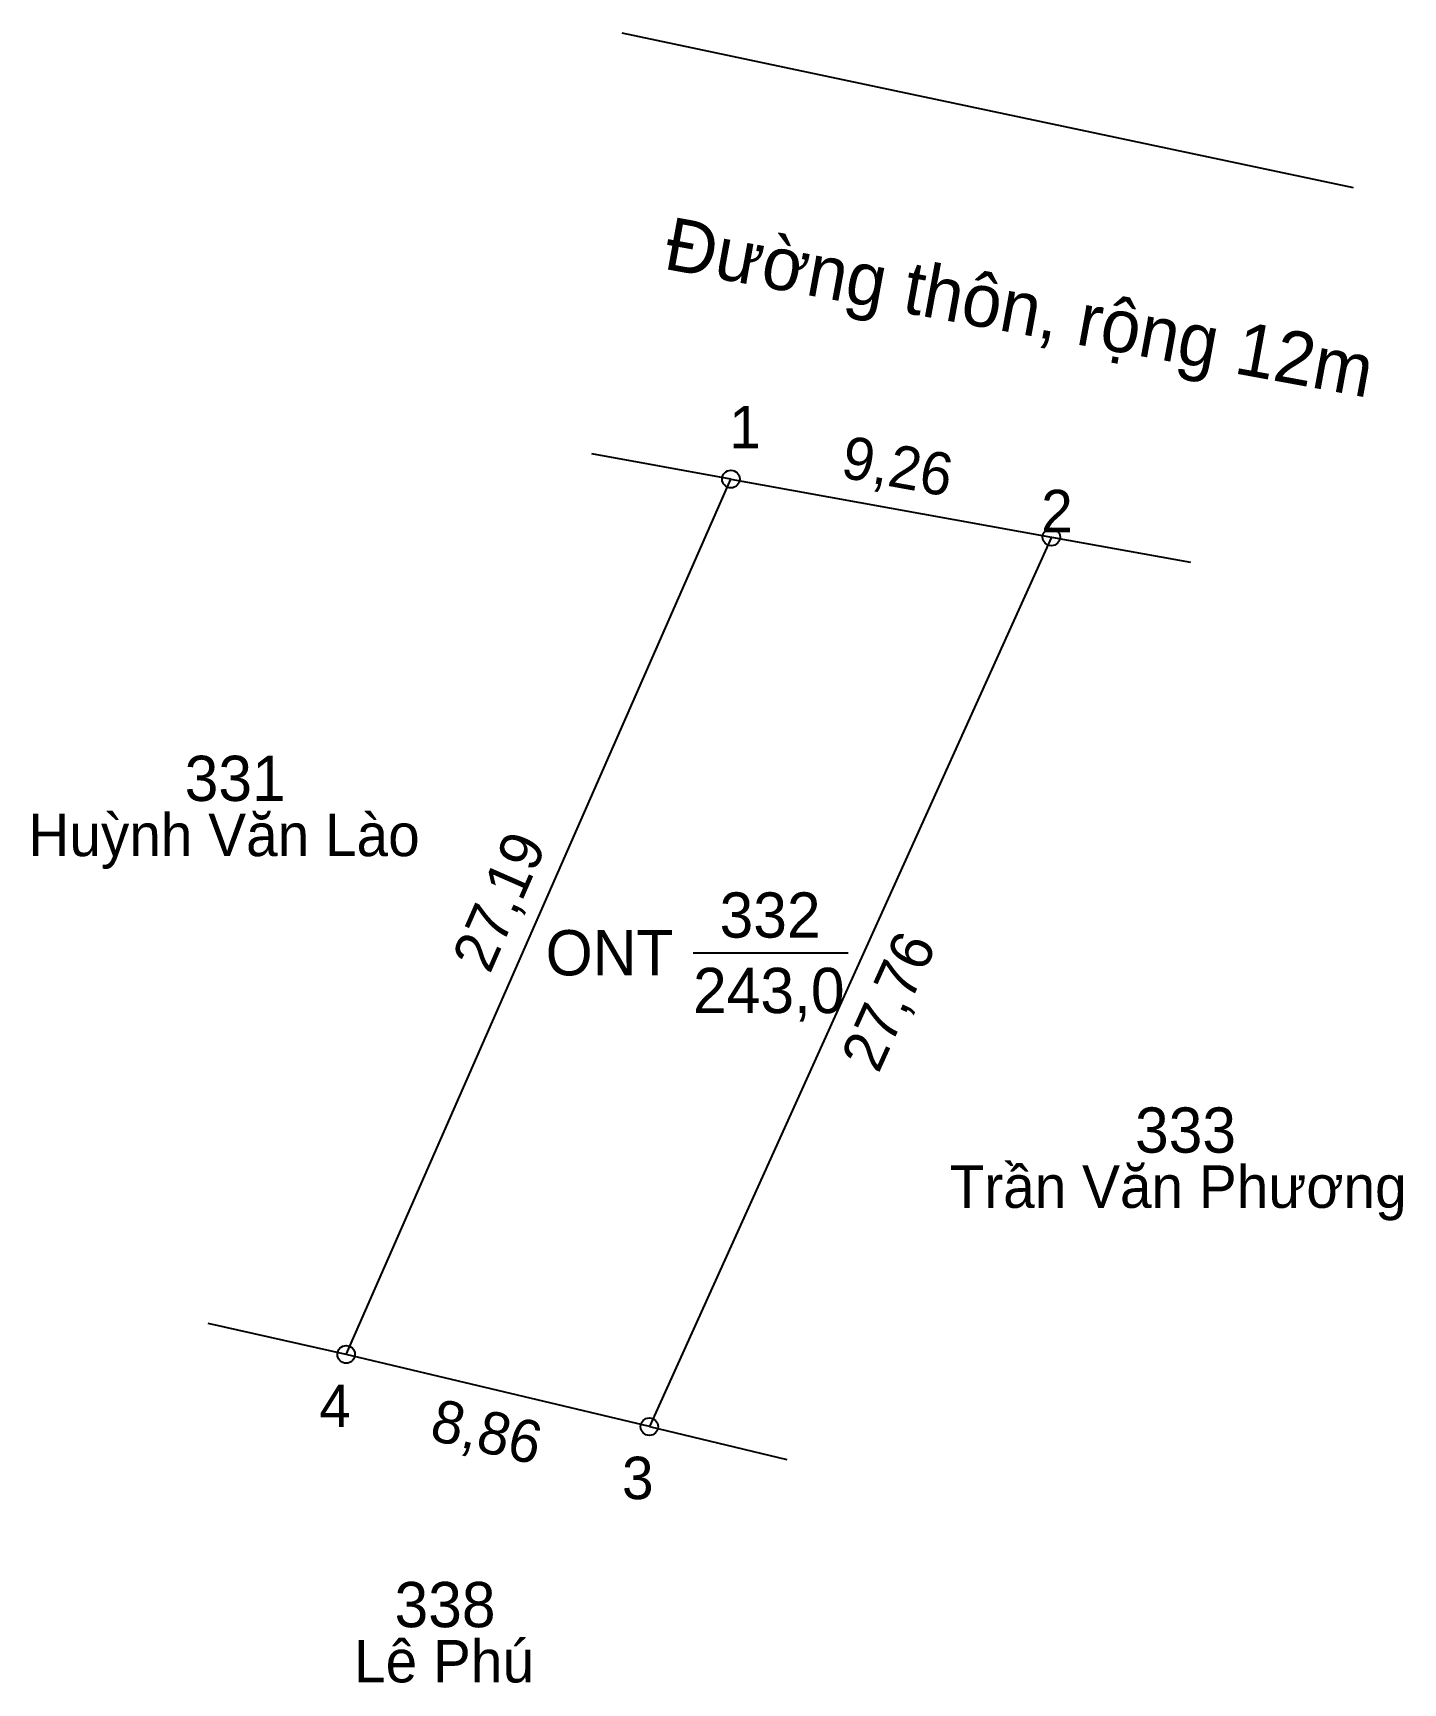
# Model space of a CAD drawing. Extents: x 540623.1 to 540662, y 1835309.4 to 1835356.4.
import ezdxf

# ---------------------------------------------------------------- set-up
doc = ezdxf.new("R2010")
doc.units = 0
for name, color, linetype in [('CanhThua', 7, 'Continuous'), ('ChieuDaiCanhThua', 7, 'Continuous'), ('Level 1', 7, 'Continuous'), ('Level 23', 7, 'Continuous'), ('MocDinhThua', 7, 'Continuous'), ('NhanDiaChinhThua', 7, 'Continuous'), ('NhanTuCan', 7, 'Continuous'), ('RauThua', 7, 'Continuous'), ('SoHieuDinhThua', 7, 'Continuous'), ('TenChuLanCan', 7, 'Continuous')]:
    doc.layers.add(name, color=color, linetype=linetype)

msp = doc.modelspace()

# ---------------------------------------------------------------- linework, layer by layer
at = {"layer": 'CanhThua'}
for p, q in [((540631.96, 1835318.79), (540642.897, 1835343.679)), ((540642.897, 1835343.679), (540652.007, 1835342.031)), ((540652.007, 1835342.031), (540640.578, 1835316.736)), ((540640.578, 1835316.736), (540631.96, 1835318.79))]:
    msp.add_line(p, q, dxfattribs=at)
at = {"layer": 'Level 23'}
msp.add_lwpolyline([(540639.794, 1835356.362), (540660.584, 1835351.973)], dxfattribs=at)
at = {"layer": 'MocDinhThua'}
for centre in [(540642.897, 1835343.679), (540652.007, 1835342.031), (540631.96, 1835318.79), (540640.578, 1835316.736)]:
    msp.add_circle(centre, 0.25, dxfattribs=at)
at = {"layer": 'NhanDiaChinhThua'}
msp.add_line((540641.82, 1835330.21), (540646.234, 1835330.21), dxfattribs=at)
at = {"layer": 'RauThua'}
for p, q in [((540642.897, 1835343.679), (540638.939, 1835344.395)), ((540652.007, 1835342.031), (540655.965, 1835341.312)), ((540631.96, 1835318.79), (540628.036, 1835319.673)), ((540640.578, 1835316.736), (540644.491, 1835315.803))]:
    msp.add_line(p, q, dxfattribs=at)

# ---------------------------------------------------------------- texts
at = {"layer": 'ChieuDaiCanhThua'}
for s, rotation, p in [('9,26', 349.7461, (540645.983, 1835343.734)), ('27,19', 66.2778, (540636.043, 1835329.581)), ('27,76', 65.6852, (540647.09, 1835326.751)), ('8,86', 346.5943, (540634.291, 1835316.374))]:
    msp.add_text(s, height=1.2068, rotation=rotation, dxfattribs=at).set_placement(p)
at = {"layer": 'Level 1'}
msp.add_text('Đường thôn, rộng 12m', height=1.5, rotation=349.6169, dxfattribs=at).set_placement((540640.945, 1835349.665))
at = {"layer": 'NhanDiaChinhThua'}
for s, p in [('332', (540642.575, 1835330.639)), ('ONT', (540637.63, 1835329.566)), ('243,0', (540641.821, 1835328.494))]:
    msp.add_text(s, height=1.2872, dxfattribs=at).set_placement(p)
at = {"layer": 'NhanTuCan'}
for s, p in [('331', (540627.369, 1835334.525)), ('333', (540654.385, 1835324.525)), ('338', (540633.334, 1835311.032))]:
    msp.add_text(s, height=1.2872, dxfattribs=at).set_placement(p)
at = {"layer": 'SoHieuDinhThua'}
for s, p in [('1', (540642.85, 1835344.552)), ('2', (540651.717, 1835342.166)), ('4', (540631.194, 1835316.725)), ('3', (540639.8, 1835314.674))]:
    msp.add_text(s, height=1.207, dxfattribs=at).set_placement(p)
at = {"layer": 'TenChuLanCan'}
for s, height, p in [('Huỳnh Văn Lào', 1.20676, (540622.925, 1835332.957)), ('Trần Văn Phương', 1.20676, (540649.114, 1835322.956)), ('Lê Phú', 1.2068, (540632.184, 1835309.463))]:
    msp.add_text(s, height=height, dxfattribs=at).set_placement(p)

doc.saveas('drawing.dxf')
